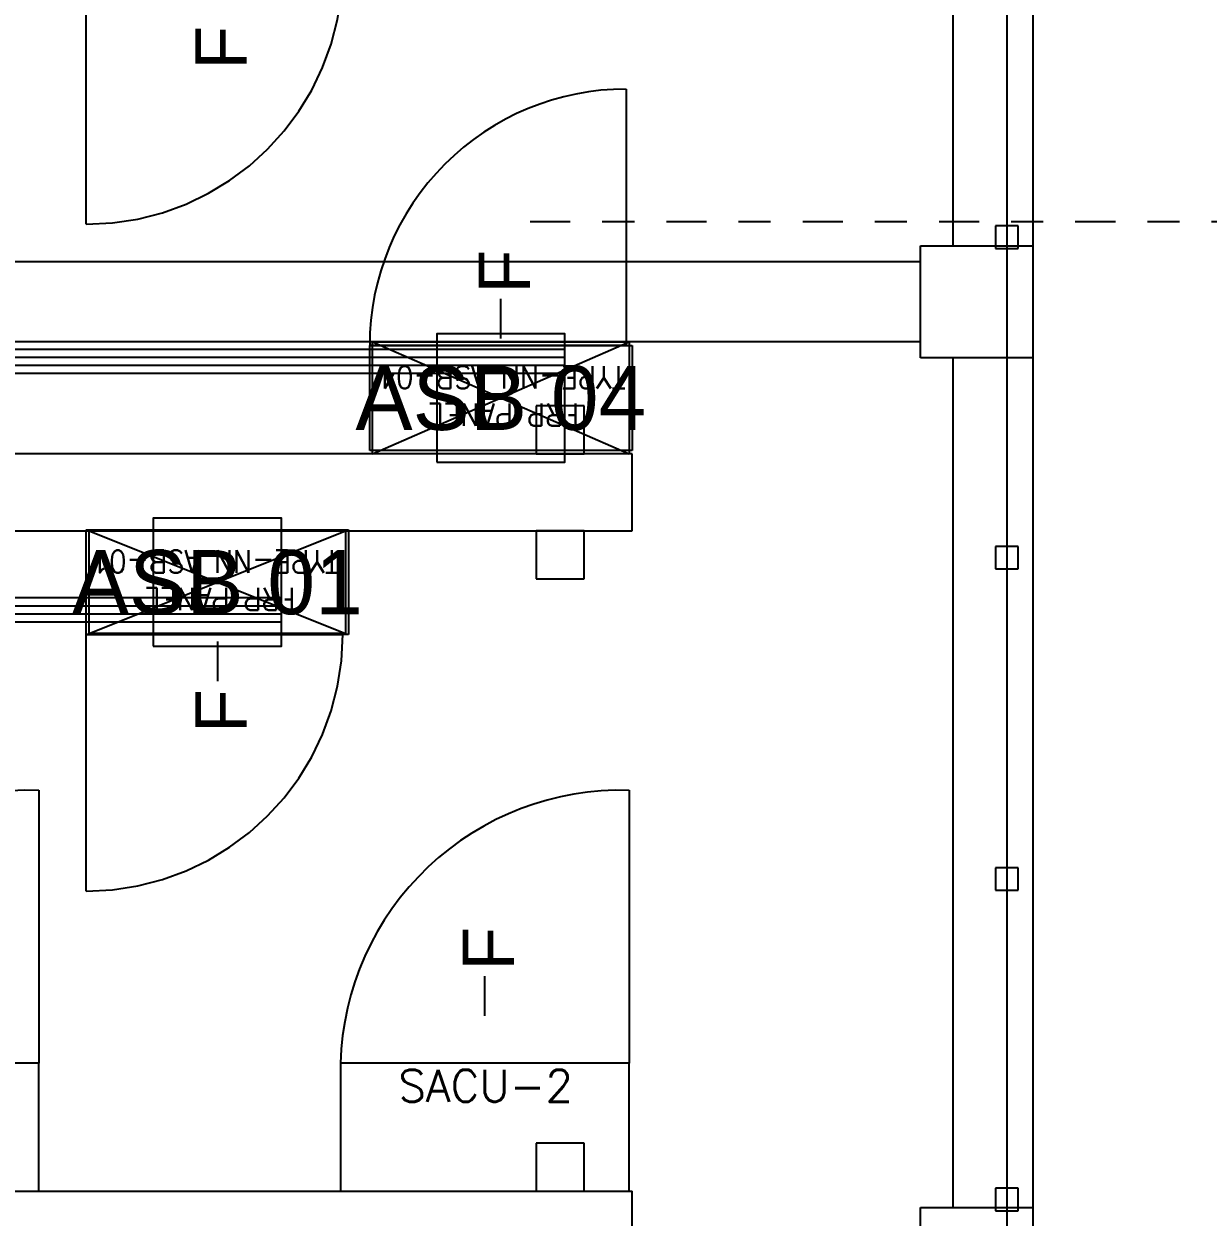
# Model space of a CAD drawing. Header units: metres. Extents: x 530144 to 530565, y 2673807 to 2674119.
# Drawn here: x 530365.141 to 530368.834, y 2673982.669 to 2673986.391 of the extents above; entities that cross this region are included whole.
import ezdxf
from ezdxf.enums import TextEntityAlignment as Align

# ---------------------------------------------------------------- set-up
doc = ezdxf.new("R2010")
doc.units = ezdxf.units.M
for name, pattern in [('CENTER', [2, 1.25, -0.25, 0.25, -0.25]), ('DASHED', [0.75, 0.5, -0.25]), ('HIDDEN', [0.375, 0.25, -0.125]), ('PHANTOM', [63.5, 31.75, -6.35, 6.35, -6.35, 6.35, -6.35])]:
    doc.linetypes.add(name, pattern=pattern)
for name, color, linetype in [('1', 5, 'Continuous'), ('IDT', 7, 'Continuous'), ('LT Cable(AG) INV to LT Panel BL-20', 2, 'Continuous')]:
    doc.layers.add(name, color=color, linetype=linetype)
doc.styles.add('Arial', font='arial.ttf')
doc.styles.add('RomanS', font='romans.shx')
doc.styles.get("Standard").update_dxf_attribs({"font": 'Adani Regular.ttf'})

# ---------------------------------------------------------------- blocks, each defined once
blk = doc.blocks.new('ASB')
at = {"layer": '1', "color": 5}
blk.add_lwpolyline([(-0.2, -0.2), (0.2, -0.2), (0.2, 0.2), (-0.2, 0.2)], close=True, dxfattribs=at)
at = {"layer": '1', "color": 7}
blk.add_attdef('ID', text='', height=0.2, dxfattribs=at).set_placement((0, 0), align=Align.MIDDLE_CENTER)
blk = doc.blocks.new('IDT')
at = {"layer": 'IDT', "color": 8, "linetype": 'PHANTOM', "ltscale": 0.25}
blk.add_line((25.6331, 9.1603), (25.6331, 16.0353), dxfattribs=at)
at = {"layer": 'IDT', "color": 8}
for p, q in [((25.552, 15.0601), (25.552, 15.4101)), ((25.902, 15.4101), (25.902, 15.0601)), ((25.902, 15.0601), (25.552, 15.0601)), ((25.552, 12.4101), (25.552, 15.0601)), ((25.5981, 15.0703), (25.5981, 15.0003)), ((25.6681, 15.0703), (25.5981, 15.0703)), ((25.6681, 15.0003), (25.6681, 15.0703)), ((25.802, 12.4101), (25.802, 15.0601)), ((32.6992, 15.0097), (26.802, 15.0097)), ((26.951, 15.0097), (26.951, 14.8597)), ((27.101, 15.0097), (26.951, 15.0097)), ((27.101, 14.8597), (27.101, 15.0097)), ((25.5981, 15.0003), (25.6681, 15.0003)), ((26.951, 14.8597), (27.101, 14.8597)), ((25.5981, 14.0703), (25.5981, 14.0003)), ((25.6681, 14.0703), (25.5981, 14.0703)), ((25.6681, 14.0003), (25.6681, 14.0703)), ((25.5981, 14.0003), (25.6681, 14.0003)), ((27.686, 13.2732), (28.504, 13.2732)), ((27.686, 12.9462), (27.686, 13.2732)), ((27.695, 12.9497), (27.695, 13.2697)), ((27.695, 13.2697), (28.495, 13.2697)), ((28.495, 13.2697), (27.695, 12.9497)), ((28.495, 12.9497), (27.695, 13.2697)), ((28.495, 13.2697), (28.495, 12.9497)), ((28.504, 13.2732), (28.504, 12.9462)), ((25.5981, 13.0685), (25.5981, 12.9985)), ((25.6681, 13.0685), (25.5981, 13.0685)), ((25.6681, 12.9985), (25.6681, 13.0685)), ((26.951, 13.0997), (26.951, 12.9497)), ((27.101, 13.0997), (26.951, 13.0997)), ((27.101, 12.9497), (27.101, 13.0997)), ((25.5981, 12.9985), (25.6681, 12.9985)), ((32.6992, 12.9497), (26.802, 12.9497)), ((26.951, 12.9497), (27.101, 12.9497)), ((28.504, 12.9462), (27.686, 12.9462)), ((28.495, 12.9497), (27.695, 12.9497)), ((26.802, 12.7097), (32.6992, 12.7097)), ((26.802, 12.6984), (27.62, 12.6984)), ((26.802, 12.3714), (26.802, 12.6984)), ((26.811, 12.3601), (26.811, 12.7097)), ((26.811, 12.7097), (27.611, 12.7097)), ((27.611, 12.7097), (26.811, 12.3601)), ((27.611, 12.3601), (26.811, 12.7097)), ((26.951, 12.7097), (26.951, 12.5597)), ((27.101, 12.7097), (26.951, 12.7097)), ((27.101, 12.5597), (27.101, 12.7097)), ((27.611, 12.7097), (27.611, 12.3601)), ((27.62, 12.6984), (27.62, 12.3714)), ((26.951, 12.5597), (27.101, 12.5597)), ((25.552, 12.0601), (25.552, 12.4101)), ((25.552, 12.4101), (25.902, 12.4101)), ((25.902, 12.4101), (25.902, 12.0601)), ((25.902, 12.3601), (29.552, 12.3601)), ((27.62, 12.3714), (26.802, 12.3714)), ((27.611, 12.3601), (26.811, 12.3601)), ((25.902, 12.1101), (29.552, 12.1101)), ((25.902, 12.0601), (25.552, 12.0601)), ((25.552, 9.4101), (25.552, 12.0601)), ((25.5981, 12.0685), (25.5981, 11.9985)), ((25.6681, 12.0685), (25.5981, 12.0685)), ((25.6681, 11.9985), (25.6681, 12.0685)), ((25.802, 9.4101), (25.802, 12.0601)), ((25.5981, 11.9985), (25.6681, 11.9985))]:
    blk.add_line(p, q, dxfattribs=at)
at = {"layer": 'IDT', "color": 8, "linetype": 'HIDDEN', "ltscale": 2.5}
for p, q in [((26.802, 15.2497), (26.802, 15.0097)), ((26.802, 12.9497), (26.802, 12.7097))]:
    blk.add_line(p, q, dxfattribs=at)
at = {"layer": 'IDT', "color": 7}
for p, q in [((27.711, 15.0097), (26.811, 15.0097)), ((26.811, 15.0097), (26.811, 14.6097)), ((27.711, 14.6097), (27.711, 15.0097)), ((29.552, 15.0097), (28.652, 15.0097)), ((28.652, 15.0097), (28.652, 14.6097)), ((26.811, 14.6097), (27.711, 14.6097)), ((28.652, 14.6097), (29.552, 14.6097)), ((27.261, 14.4621), (27.261, 14.4109)), ((27.261, 14.4109), (27.261, 14.3384)), ((28.095, 13.3458), (28.095, 13.4183)), ((28.095, 13.2947), (28.095, 13.3458)), ((27.686, 13.2732), (28.504, 13.2732)), ((27.686, 12.9462), (27.686, 13.2732)), ((28.504, 13.2732), (28.504, 12.9462)), ((28.504, 12.9462), (27.686, 12.9462)), ((26.802, 12.6984), (27.62, 12.6984)), ((26.802, 12.3714), (26.802, 12.6984)), ((27.62, 12.6984), (27.62, 12.3714)), ((27.62, 12.3714), (26.802, 12.3714)), ((27.211, 12.3497), (27.211, 12.2985)), ((27.211, 12.2985), (27.211, 12.226))]:
    blk.add_line(p, q, dxfattribs=at)
at = {"layer": 'IDT', "color": 8, "linetype": 'DASHED', "ltscale": 5}
for p, q in [((26.811, 13.7589), (26.811, 14.6097)), ((26.811, 14.6097), (27.711, 14.6097)), ((28.652, 13.7589), (28.652, 14.6097)), ((28.652, 14.6097), (29.552, 14.6097)), ((28.504, 14.0732), (28.504, 13.2732)), ((28.4602, 13.2732), (27.704, 13.2732)), ((28.504, 13.2732), (28.4602, 13.2732)), ((26.82, 11.5714), (26.82, 12.3714)), ((26.82, 12.3714), (26.8639, 12.3714)), ((26.8639, 12.3714), (27.62, 12.3714)), ((28.504, 11.9932), (28.504, 11.1932))]:
    blk.add_line(p, q, dxfattribs=at)
at = {"layer": 'IDT', "color": 8, "linetype": 'CENTER', "ltscale": 0.1}
blk.add_line((12.5447, 11.9854), (27.1642, 11.9854), dxfattribs=at)
at = {"layer": 'IDT', "color": 8, "linetype": 'DASHED', "ltscale": 5}
for centre, radius, start, end in [((26.8361, 14.6339), 0.8753, 268.3615, 358.4192), ((28.6771, 14.6339), 0.8753, 268.3615, 358.4192), ((28.504, 13.2732), 0.8, 90, 180), ((26.82, 12.3714), 0.8, 270, 0), ((28.504, 11.1932), 0.8, 90, 180)]:
    blk.add_arc(centre, radius, start, end, dxfattribs=at)
at = {"layer": 'IDT', "color": 7, "ltscale": 0.1, "style": 'RomanS'}
blk.add_text('SACU-2', height=0.1, rotation=180, dxfattribs=at).set_placement((27.5305, 14.7306))
at = {"layer": 'IDT', "color": 7, "style": 'Arial'}
for p in [(27.1698, 14.3212), (28.0038, 13.5801), (27.1198, 12.2089), (28.0038, 11.511)]:
    blk.add_text('F', height=0.16, rotation=270, dxfattribs=at).set_placement(p)
at = {"layer": 'IDT', "color": 7, "style": 'RomanS', "width": 0.9}
for s, p in [('FRP PANEL', (27.8518, 13.1269)), ('TYPE-NN ASB-01', (27.7167, 13.0102)), ('FRP PANEL', (26.9678, 12.5521)), ('TYPE-NN ASB-04', (26.8222, 12.4354))]:
    blk.add_text(s, height=0.07, dxfattribs=at).set_placement(p)

msp = doc.modelspace()

# ---------------------------------------------------------------- linework, layer by layer
at = {"layer": 'LT Cable(AG) INV to LT Panel BL-20'}
for points in [[(530366.8283, 2673985.3505), (530361.6361, 2673985.3505, -0.107959), (530361.2608, 2673985.4325), (530359.6398, 2673986.1762, 0.107959), (530359.2645, 2673986.2582), (530352.8058, 2673986.2582, 0.414214), (530351.9058, 2673985.3582), (530351.9058, 2673963.1388, 0.019248), (530351.9084, 2673963.0696), (530351.9631, 2673962.3608, -0.019248), (530351.9658, 2673962.2916), (530351.9658, 2673947.4247, -0.414214), (530351.0658, 2673946.5247), (530276.5016, 2673946.5247, -0.414214), (530275.6016, 2673947.4247), (530275.6016, 2673947.6918)], [(530366.8283, 2673985.3755), (530361.6361, 2673985.3755, -0.107959), (530361.2608, 2673985.4575), (530359.6398, 2673986.2012, 0.107959), (530359.2645, 2673986.2832), (530352.7808, 2673986.2832, 0.414214), (530351.8808, 2673985.3832), (530351.8808, 2673963.1378, 0.019248), (530351.8834, 2673963.0686), (530351.9381, 2673962.3599, -0.019248), (530351.9408, 2673962.2907), (530351.9408, 2673947.4497, -0.414214), (530351.0408, 2673946.5497), (530341.2856, 2673946.5497, -0.414214), (530340.3856, 2673947.4497), (530340.3856, 2673947.6918)], [(530366.8283, 2673985.3255), (530361.6361, 2673985.3255, -0.107959), (530361.2608, 2673985.4075), (530359.6398, 2673986.1512, 0.107959), (530359.2645, 2673986.2332), (530352.8308, 2673986.2332, 0.414214), (530351.9308, 2673985.3332), (530351.9308, 2673963.1398, 0.019248), (530351.9334, 2673963.0706), (530351.9881, 2673962.3618, -0.019248), (530351.9908, 2673962.2926), (530351.9908, 2673947.3997, -0.414214), (530351.0908, 2673946.4997), (530211.7176, 2673946.4997, -0.414214), (530210.8176, 2673947.3997), (530210.8176, 2673947.6918)], [(530366.8283, 2673985.3005), (530361.6361, 2673985.3005, -0.107959), (530361.2608, 2673985.3825), (530359.6398, 2673986.1262, 0.107959), (530359.2645, 2673986.2082), (530352.8558, 2673986.2082, 0.414214), (530351.9558, 2673985.3082), (530351.9558, 2673963.1407, 0.019248), (530351.9584, 2673963.0715), (530352.0131, 2673962.3628, -0.019248), (530352.0158, 2673962.2935), (530352.0158, 2673909.8747, -0.414214), (530351.1158, 2673908.9747), (530341.2856, 2673908.9747, -0.414214), (530340.3856, 2673909.8747), (530340.3856, 2673910.1918)]]:
    msp.add_lwpolyline(points, format="xyb", dxfattribs=at)
at = {"layer": 'LT Cable(AG) INV to LT Panel BL-20', "color": 5}
for points in [[(530365.9443, 2673984.5999), (530361.5031, 2673984.5999, 0.059091), (530361.2926, 2673984.575), (530359.7265, 2673984.1982, -0.059091), (530359.516, 2673984.1732), (530355.8183, 2673984.1732, 0.414214), (530354.9183, 2673983.2732), (530354.9183, 2673963.1489, 0.03652), (530354.9279, 2673963.018), (530355.0187, 2673962.4003, -0.03652), (530355.0283, 2673962.2693), (530355.0283, 2673924.9122, 0.414214), (530355.9283, 2673924.0122), (530498.069, 2673924.0122, 0.414214), (530498.969, 2673924.9122), (530498.969, 2673925.1898)], [(530365.9443, 2673984.5749), (530361.5031, 2673984.5749, 0.059091), (530361.2926, 2673984.55), (530359.7265, 2673984.1732, -0.059091), (530359.516, 2673984.1482), (530355.8433, 2673984.1482, 0.414214), (530354.9433, 2673983.2482), (530354.9433, 2673963.1508, 0.03652), (530354.9529, 2673963.0198), (530355.0437, 2673962.4021, -0.03652), (530355.0533, 2673962.2711), (530355.0533, 2673924.9372, 0.414214), (530355.9533, 2673924.0372), (530400.893, 2673924.0372, 0.414214), (530401.793, 2673924.9372), (530401.793, 2673925.1898)], [(530365.9443, 2673984.5499), (530361.5031, 2673984.5499, 0.059091), (530361.2926, 2673984.525), (530359.7265, 2673984.1482, -0.059091), (530359.516, 2673984.1232), (530355.8683, 2673984.1232, 0.414214), (530354.9683, 2673983.2232), (530354.9683, 2673963.1526, 0.03652), (530354.9779, 2673963.0217), (530355.0687, 2673962.4039, -0.03652), (530355.0783, 2673962.273), (530355.0783, 2673954.9622, 0.414214), (530355.9783, 2673954.0622), (530498.069, 2673954.0622, 0.414214), (530498.969, 2673954.9622), (530498.969, 2673955.1898)], [(530365.9443, 2673984.5249), (530361.5031, 2673984.5249, 0.059091), (530361.2926, 2673984.5), (530359.7265, 2673984.1232, -0.059091), (530359.516, 2673984.0982), (530355.8933, 2673984.0982, 0.414214), (530354.9933, 2673983.1982), (530354.9933, 2673963.1544, 0.03652), (530355.0029, 2673963.0235), (530355.0937, 2673962.4057, -0.03652), (530355.1033, 2673962.2748), (530355.1033, 2673954.9872, 0.414214), (530356.0033, 2673954.0872), (530400.893, 2673954.0872, 0.414214), (530401.793, 2673954.9872), (530401.793, 2673955.1898)]]:
    msp.add_lwpolyline(points, format="xyb", dxfattribs=at)

# ---------------------------------------------------------------- block references
at = {"layer": '1'}
for p, values in [((530366.6283, 2673985.224), {'ID': 'ASB 04'}), ((530365.7443, 2673984.6492), {'ID': 'ASB 01'})]:
    msp.add_blockref('ASB', p, dxfattribs=at).add_auto_attribs(values)
at = {"layer": 'IDT', "color": 8, "rotation": 180}
msp.add_blockref('IDT', (530393.8393, 2673997.7589), dxfattribs=at)

doc.saveas('drawing.dxf')
